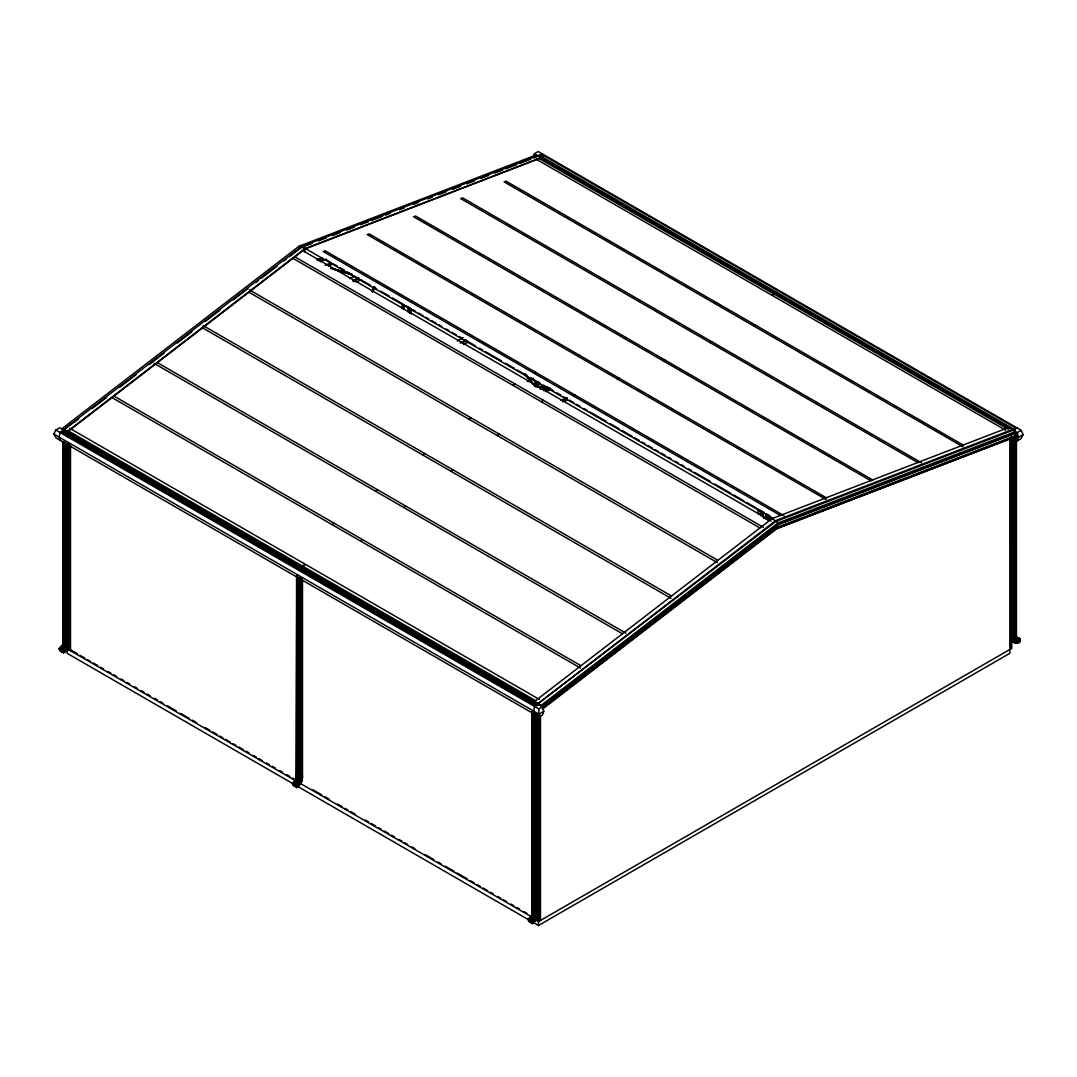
<?xml version="1.0" encoding="UTF-8"?>
<svg xmlns="http://www.w3.org/2000/svg" width="1077" height="1077" viewBox="0 0 1077 1077"><rect width="100%" height="100%" fill="white"/><g stroke="black" fill="none" stroke-linecap="round" stroke-linejoin="round"><path stroke-width="1.5" d="M302.045 777.607L302.112 780.744L302.489 775.602L299.446 776.894L296.202 775.023M538.15 913.929L538.11 915.154L538.15 911.654L535.107 912.959L531.876 911.088M1012.595 641.65L1010.899 640.371L1015.53 643.265L1017.294 643.09L1015.234 642.457L1014.197 639.536L1014.197 438.164L1016.459 436.858M68.147 444.397L68.147 644.1L67.272 644.719L67.272 443.347L66.895 645.352L62.883 643.413L62.897 642.592M63.718 643.898L63.637 441.987L63.731 643.534L64.418 643.817M62.897 441.678L64.028 442.216L64.041 644.504L60.393 649.135M64.108 644.127L64.028 442.216M64.122 442.391L64.526 643.992L66.06 645.675L66.895 645.352M65.28 644.8L65.212 442.903L64.418 442.445M67.366 644.558L68.995 644.881L68.807 646.052L68.349 642.686M67.757 444.626L67.541 645.608L67.73 644.894M67.757 646.16L68.834 643.817L68.834 444.114M68.834 643.817L67.878 646.833L68.443 642.848M69.009 645.217L68.74 642.915M300.968 577.824L300.227 578.255L300.227 779.627C300.093 781.31 295.569 778.927 296.202 777.298M296.875 787.57L299.406 785.443L296.875 787.57L293.644 785.698L292.513 783.854L295.556 780.798L296.848 777.042M297.037 778.227L296.942 576.693L296.942 778.065L297.642 779.829L300.133 780.502M300.214 780.044L297.804 779.048L297.723 577.137L297.037 576.855M298.141 779.667L297.723 778.509M298.598 779.506L298.517 577.595L297.723 577.137M298.127 778.738L298.827 780.515M300.577 578.053L300.55 779.91L300.671 776.53M302.045 579.574L302.152 778.509L301.991 780.004L300.47 780.408L301.062 579.318M302.449 779.102L301.466 778.792L301.237 780.206M300.941 779.735L301.762 778.738L301.856 578.874M301.856 778.577L301.183 781.539L296.673 786.614L297.117 787.462M534.165 915.41L534.098 916.339L531.876 913.35M532.105 923.366L534.784 920.875L532.55 923.622L529.305 921.75L528.026 919.583L531.001 916.689L532.603 912.933M532.603 711.56L531.876 711.991L531.876 913.808L532.684 914.656L531.796 915.181M533.075 914.885L532.927 915.665L533.007 712.974L531.876 712.436M533.398 713.203L535.902 714.307L535.902 915.679C535.834 919.085 533.075 916.096 533.398 914.575L533.007 712.974M533.6 915.988L533.882 713.607M535.875 916.11L534.569 915.262L534.569 713.889M537.127 715.155L537.127 914.858L536.131 916.473L536.346 713.943M536.211 915.962L537.813 914.575L537.813 714.872M537.181 916.796L537.517 714.926M537.369 916.056L537.517 914.629M536.44 919.166L537.813 914.575M1020.296 640.021C1020.552 642.875 1014.48 643.683 1017.321 640.559C1026.018 637.422 1010.603 639.805 1020.188 638.836M542.646 708.074L777.271 527.461L777.607 524.445L1013.336 433.708M542.296 709.258L776.921 528.645L1014.224 437.316L1015.382 433.466L778.092 524.795L540.802 707.468M1016.365 642.552L1017.321 640.559M64.835 644.961L62.816 643.804L62.897 441.22M63.57 652.864C69.601 649.175 60.877 655.045 59.504 649.821C57.795 647.573 64.405 647.479 63.61 643.75M64.405 644.194L62.91 647.304L61.201 646.51L62.089 645.311L66.114 647.627L66.828 645.796M64.795 644.423L63.301 647.533L63.853 646.846M65.576 644.881L65.01 646.994L61.806 650.01L59.841 648.879M65.616 645.419L65.212 442.903M68.686 645.298L67.03 646.227L67.339 645.069M68.389 645.298L68.699 643.75M297.642 779.829L296.027 778.9L296.848 575.67M296.565 778.752L296.552 575.724M296.862 778.846C295.771 776.005 297.508 782.387 300.025 780.96M297.36 779.209L297.333 576.922M298.491 779.344L297.44 782.171L293.644 785.698M298.881 779.573C299.164 784.244 293.186 784.244 292.513 783.854M301.035 779.6L299.931 781.969L301.991 780.004M535.808 916.554L532.24 914.817L532.213 711.789M528.026 919.583L531.526 917.335L532.59 914.508M528.659 920.795C530.221 919.718 535.094 916.231 532.603 914.117M535.686 917.012L533.317 915.894L533.492 713.378M534.179 713.661L534.488 916.567M532.657 923.231L535.983 919.906L535.054 919.071L537.773 915.302M538.11 914.763L537.49 917.658L536.898 916.258M60.433 440.547L59.168 437.141L60.07 432.442L78.634 418.94M534.906 714.468L533.64 711.076L534.542 706.377L775.736 521.497L1013.026 430.167L1016.93 427.865L1021.158 430.356L1023.15 434.596L1020.781 438.837L1017.253 440.87L1013.026 438.433L1016.567 436.4L1017.415 433.142L1016.567 436.306L1013.026 438.137M1015.907 642.363L1017.025 640.438M59.235 649.041L61.51 647.021L61.806 647.694M63.812 652.77L61.806 650.01M63.381 651.814L65.643 649.902M63.691 652.474C72.065 642.834 53.837 659.811 66.114 647.627M65.482 649.566L68.201 646.038M296.687 786.506L295.273 784.743M296.525 786.291L299.231 783.693M296.363 785.954L299.945 782.629M296.444 787.314L299.123 784.823L298.639 783.935M530.463 917.887C533.869 915.113 537.221 921.481 530.692 922.491M532.509 922.895L528.82 919.637M532.361 922.572L535.054 919.071M765.855 514.456L765.922 513.648L767.874 517.458M61.631 647.465L63.651 644.288M63.947 644.369L62.668 647.115M65.118 645.056L61.416 649.781L64.243 647.075M67.636 645.5L67.272 646.738M67.838 646.079L66.855 646.752L68.013 645.392M297.252 779.075L293.698 783.827M298.033 779.519L297.037 781.942L294.331 784.258M301.318 780.098L301.156 780.785M301.425 780.812L302.085 780.488C299.945 783.558 300.927 785.079 301.048 781.027M533.573 916.514C531.042 915.275 531.028 913.525 533.317 915.894M534.488 916.042L534.354 916.971M1015.503 642.054L1014.978 640.95L1016.217 639.294L1016.109 438.729M1015.705 640.182C1014.534 642.404 1017.94 642.915 1019.852 641.529M1012.73 641.65L1015.678 643.117L1019.704 642.04M533.613 156.125L534.34 153.796L538.244 151.534L1016.93 427.865M1015.382 433.466L1015.382 431.621L1013.026 429.252L775.736 520.581L538.446 703.241L538.446 704.17L542.66 706.606L543.75 711.372L542.66 714.872L539.133 716.919L56.219 438.097L53.85 434.071L55.842 430.046L59.747 427.798L63.974 430.235L63.974 429.319L301.264 246.646L538.554 155.317L542.094 157.35L305.006 249.056L67.716 431.715L67.716 437.424M1017.253 440.87L1018.344 437.37L1017.253 432.604L1013.026 430.167M1015.167 641.663L1014.978 640.95M66.357 647.183C61.47 644.423 61.86 643.79 66.559 646.725M62.035 645.931L63.004 643.898M63.705 646.24L64.337 645.136M64.095 646.456L64.728 645.352M62.816 643.804L65.024 645.46L64.485 646.685M65.024 645.46L64.876 646.914M67.353 647.21L66.478 650.118L68.484 646.079M65.791 650.225L67.716 648.556L68.336 645.527M296.727 779.775L296.027 778.9M296.337 779.546L296.31 778.604M297.548 779.708C297.01 785.214 289.942 777.957 299.864 781.417M301.25 780.004L300.227 782.791M300.779 783.114L301.789 780.785M531.998 915.612L532.617 914.669L532.28 915.733M532.819 915.544L529.211 919.866L531.486 917.846M533.99 916.217L530.382 920.539L532.671 918.519M537.463 916.837L536.09 916.904L535.336 918.533L536.696 919.314L534.38 921.36M535.821 917.51L536.736 915.087L536.629 713.889M535.484 920.579L536.817 916.837M537.302 916.298L536.588 918.304M1015.934 639.401L1014.696 640.64L1015.032 437.572L1014.978 639.738M62.614 645.608L63.341 643.306L63.341 441.933M67.016 649.148L66.074 648.314L66.922 646.712M67.743 646.321L66.114 649.35M68.013 646.442L67.622 647.546M299.662 781.875L295.892 779.29M296.162 779.936L296.444 778.079M296.552 780.165L296.821 779.183M298.181 780.569L297.44 782.171M298.585 780.798L295.111 784.702M301.52 781.565L300.241 781.404L299.029 783.491L299.81 784.527L296.996 787.166M300.927 782.252L301.331 781.148M535.525 917.483L531.553 915.356M533.452 916.406L529.992 920.31M534.246 916.864L530.786 920.768M537.194 917.631L536.238 917.496L535.296 919.287L535.619 918.694M1014.682 639.819L1016.109 638.432L1019.125 638.378M1015.423 638.715L1015.355 639.455L1015.423 439.012M1015.261 640.815L1015.072 639.536L1016.136 638.876M296.229 779.735C292.405 782.737 303.714 781.794 296.256 785.55M296.485 780.623L295.906 779.64M301.183 782.346L299.608 783.181M534.825 918.816L535.336 917.941M535.888 918.856L536.211 917.887M1011.693 437.06L1011.788 648.354L538.5 921.602C532.94 918.923 539.456 918.089 534.771 920.445M371.982 291.019L374.459 286.63M372.386 290.602L374.029 287.667M372.103 291.557L374.581 287.155M372.655 290.952L374.311 288.017M372.386 291.907L374.863 287.505M372.655 291.88L375.133 287.478M67.757 644.329L67.663 444.801M300.577 779.425L301.466 778.792M301.062 779.021L300.968 579.493M532.603 910.213L531.876 910.63M1014.642 639.173L1014.642 437.8M67.191 648.246L65.414 650.589M295.394 781.646L296.538 779.829L293.146 783.571M296.256 781.498L296.619 780.704M297.01 780.933L296.646 781.727M296.889 781.902L297.898 780.462M298.854 783.167L299.433 782.333M300.375 784.029L300.914 783.181M530.665 917.146L531.553 916.339M531.526 917.335L531.89 916.54M532.28 916.769L531.917 917.55M535.094 918.385C531.728 914.05 528.861 917.967 532.671 916.998M532.711 918.008L533.061 917.227M533.465 917.442L533.102 918.237M533.855 917.671L533.344 918.425L532.173 917.739M68.12 644.733L68.053 444.572M540.115 387.182L540.035 389.039M540.115 387.464L539.523 387.316M541.987 385.822L541.812 387.585C544.477 387.733 540.964 384.839 541.812 387.585M764.172 516.947C762.247 517.27 765.303 515.896 764.172 518.468M766.609 514.954C767.914 515.385 765.828 514.51 766.393 517.808L767.591 517.62L767.403 516.368L766.205 516.543L766.393 517.808M767.187 516.825C766.03 515.95 767.551 518.037 767.187 514.954M59.06 648.825L61.981 645.742L65.845 648.058M63.597 646.671L60.783 649.364M64.782 647.358L61.968 650.037M65.334 649.229L66.074 648.314M66.316 648.529L65.01 650.373M292.365 783.517L295.125 780.435M299.621 784.325L300.106 783.679M299.352 784.568L300.321 783.841L299.393 783.006M299.621 784.244L298.719 785.295L300.537 784.029M535.269 919.233L532.186 922.343M535.767 919.731L534.757 920.997M765.922 514.052L768.13 517.35L766.057 514.052M65.549 648.462L61.726 646.092L58.925 648.529M61.483 647.129L62.829 644.423M65.966 650.454L65.724 648.798M295.475 781.04L292.23 783.221M530.692 916.85L534.205 919.596M534.313 919.987L535.094 920.108M1018.021 640.627L1017.065 642.148L1015.342 640.559M1014.009 430.49L1016.149 428.269L541.677 154.334L533.869 158.036M1017.657 640.627L1016.876 642.659M59.612 648.677L61.699 646.388M59.787 650.441L62.062 648.421M61.026 649.552L63.462 647.573M62.412 650.293L65.212 647.614L66.141 644.921L65.603 443.132M61.322 651.504L63.597 649.498M63.839 649.687L61.564 651.706L64.001 649.714M62.345 652.164L64.62 650.145M63.206 651.585L65.509 649.458M63.126 652.608L65.805 650.118M298.531 783.531L296.377 782.037L294.102 784.056M293.092 785.133L295.381 783.114M296.915 784.191C290.763 788.943 300.106 782.844 299.446 779.627L299.446 578.255L298.517 577.595M294.869 786.412L297.144 784.393M527.905 919.287L530.423 917.16M528.578 919.435L530.853 917.416M528.982 919.664L531.096 917.617M532.038 918.102L529.601 920.081M530.153 920.35L532.267 918.291M529.749 922.006L533.209 918.775M529.911 922.047L532.186 920.027M532.577 920.256C526.424 925.008 535.767 918.896 535.107 915.679L535.107 714.307M530.53 922.464L532.805 920.445M532.038 922.006L534.327 919.879M532.55 923.622L534.825 921.616M536.198 154.967L298.908 246.296L61.618 428.969L63.974 430.235M91.962 408.681L106.623 397.4M119.964 387.128L135.958 374.823M149.286 364.551L163.96 353.269M177.288 342.998L191.948 331.716M205.276 321.458L219.95 310.163M233.278 299.904L247.939 288.609M255.936 282.457L258.601 280.41M261.267 278.351L277.274 266.032M283.938 260.903L286.603 258.857M289.269 256.797L301.264 247.562L301.264 246.646L304.804 248.693L305.006 251.91M63.974 429.319L67.501 431.352L304.804 248.693L542.094 157.35M332.12 524.661L334.058 523.166M375.563 491.233L377.488 489.739M422.696 454.952L424.621 453.457M469.033 419.263L470.972 417.782M513.029 385.404L514.968 383.91M360.405 540.991L362.343 539.496M403.835 507.563L405.773 506.069M450.967 471.268L452.905 469.787M497.318 435.593L499.257 434.112M541.314 401.734L543.239 400.24M534.704 705.61L534.704 701.329L772.196 518.535L778.092 522.951L1015.382 431.621M541.637 706.081L544.302 704.035M552.313 697.869L572.304 682.481M581.634 675.292L601.626 659.905M609.636 653.752L629.628 638.351M637.624 632.199L657.63 616.798M665.626 610.646L685.618 595.258M693.615 589.092L708.276 577.81M710.941 575.751L713.62 573.704M722.95 566.515L741.609 552.151M749.605 545.999L769.611 530.598M543.831 706.552L546.497 704.506M571.833 685.012L574.499 682.953M599.822 663.459L602.487 661.399M627.824 641.905L630.489 639.859M655.812 620.352L658.478 618.306M683.814 598.799L686.48 596.752M711.803 577.259L714.468 575.199M542.445 707.979L777.069 527.367L1014.561 436.131M543.791 707.441L569.168 687.947M571.779 685.901L597.156 666.394M599.781 664.347L625.158 644.854M627.783 642.794L653.147 623.3M655.772 621.241L686.48 597.641M689.105 595.581L714.468 576.087M717.094 574.041L742.47 554.547M745.096 552.488L770.459 532.994M773.098 530.948L775.79 528.888L1013.094 437.558L1013.094 436.656L1014.224 437.316M62.991 431.689L63.974 431.056L538.446 704.991L535.323 705.879L60.851 431.944L62.991 431.689L537.463 705.623M534.704 701.329L538.446 703.241M1009.284 427.327L1013.026 429.252M349.971 278.714L354.32 276.21M352.758 280.828L358.56 277.476M353.35 281.757L359.153 278.404M356.258 282.349L360.607 279.832M457.375 340.978L463.177 337.626M460.148 343.092L465.951 339.74M462.208 343.186L466.556 340.669M463.648 344.613L468.01 342.096M67.541 646.806L68.214 646.873M527.299 381.527L533.115 378.162M528.322 381.662L532.684 379.144M540.439 386.939L542.795 385.579M540.573 387.02L542.929 385.66M541.65 387.249L542.229 385.754M542.808 386.724L542.391 387.68M541.61 389.066L545.379 386.885L542.862 388.676M763.66 517.498L767.538 515.385L770.042 516.947L766.03 519.249M766.205 517.404L766.716 516.26M767.591 516.758L767.08 517.916M766.03 518.912L770.042 516.947M55.842 430.046L538.756 708.854L542.66 706.606M1017.253 432.604L1021.158 430.356M543.75 711.372L538.944 714.145L53.85 434.071M1018.344 437.37L1023.15 434.596M1016.459 635.511L1013.417 636.817L1011.007 635.43M1016.755 640.236C1014.494 640.438 1019.057 642.606 1019.973 640.721M536.575 917.523L537.652 916.056M532.684 922.1L538.5 925.466L1009.836 653.335L1009.822 437.733M1016.217 639.294L1017.105 640.761L1020.121 640.209M1016.701 643.104L1014.157 642.552L1011.088 639.455M304.387 246.364L312.195 243.362M318.442 240.952L326.237 237.95M332.483 235.553L340.292 232.538M346.538 230.141L354.346 227.139M360.593 224.73L368.388 221.727M371.511 220.529L382.443 216.315M385.566 215.117L390.251 213.313M399.621 209.705L404.306 207.901M413.662 204.307L418.347 202.503M427.717 198.895L432.402 197.091M438.649 194.681L446.457 191.679M452.69 189.283L460.498 186.281M466.745 183.871L474.553 180.869M480.8 178.459L488.608 175.457M494.841 173.06L502.649 170.058M505.773 168.847L516.704 164.646M519.828 163.448L530.759 159.234M317.19 259.719L321.888 257.901M317.19 259.907L321.888 258.09M318.671 260.755L323.504 259.019M320.286 261.684L326.546 259.086M325.066 265.292L331.339 262.882M328.122 265.548L332.82 263.744M328.122 265.736L332.82 263.932M533.761 373.059L535.686 372.319M577.743 356.137L579.682 355.383M624.095 338.299L626.033 337.545M671.227 320.152L673.165 319.411M714.657 303.431L716.595 302.691M541.623 389.107L546.322 387.303M541.583 389.362L547.776 386.98M543.481 390.453L549.674 388.07M543.602 390.534L549.795 388.137M545.554 391.382L550.253 389.564M545.5 391.624L551.707 389.241M560.713 400.375L566.96 397.978M560.834 400.456L567.081 398.046M573.031 395.744L574.97 395.003M617.027 378.808L618.965 378.067M663.365 360.97L665.303 360.23M710.51 342.836L712.436 342.082M753.94 326.116L755.866 325.375M562.732 401.546L567.417 399.742M562.773 401.761L567.471 399.957M766.514 519.316L771.226 517.323M767.995 520.178L1009.499 427.206M768.13 520.258L772.842 518.441M775.75 528.605L1011.478 437.868M1011.478 639.684L1015.665 642.781M1011.29 640.815L1011.209 640.128L1015.234 642.457M1015.665 638.298L1018.573 637.907M1020.431 639.576C1018.021 641.865 1013.632 637.382 1018.963 638.136M1019.354 638.365L1016.85 638.984M1017.832 640.182L1016.055 638.688L1019.744 638.594M1014.871 642.04L1014.144 642.242L1013.417 639.536L1012.878 437.733L1012.972 639.28L1014.238 640.263M1020.148 640.519L1017.078 641.057L1015.853 638.971M1020 641.03L1016.85 641.555L1015.557 639.738M1019.825 641.219L1017.065 641.838L1015.584 640.977M1015.759 642.646L1011.316 640.088L1015.907 642.888L1019.677 641.73M1019.569 642.484L1016.742 643.373L1012.286 641.394M1013.82 641.69L1014.574 641.529M66.626 647.264L67.878 647.654M535.606 918.021L536.844 918.412M1014.372 640.936L1012.663 640.371M532.186 913.633L531.217 916.864M1018.169 637.678L1016.405 637.247L1017.267 640.007M1016.405 638.742L1016.688 638.742M1017.469 639.199L1016.149 638.701L1018.155 640.182M1014.574 641.973L1012.488 640.761M1015.355 642.43L1013.565 641.744M1013.955 641.973L1013.282 641.219M1014.736 642.43L1011.02 640.075M1016.149 638.701L1017.24 639.213M1013.511 642.107L1013.188 641.529M1012.097 640.546L1013.511 641.502M1013.309 641.757L1014.184 641.744M1014.965 642.202L1014.534 642.686M1011.343 640.627L1012.905 641.757M68.753 433.6L70.49 433.6M1013.417 438.164L1014.197 438.164M66.141 443.549L66.922 443.549M299.446 578.255L300.227 578.255M1014.197 639.536L1012.474 638.89L1012.474 437.518M66.922 644.921L64.808 644.046M66.397 649.027L71.109 650.696M300.227 779.627L298.908 779.196M535.902 915.679L533.788 914.804M532.105 914.144L532.509 711.735M67.07 649.337L66.37 648.906M1011.007 438.447L1011.007 638.149L1013.013 640.075M542.808 387.437L541.65 386.549M767.591 517.62L766.205 516.543M62.91 647.304L65.226 648.839M1011.007 638.149L1011.451 639.159M1012.878 640.99L1012.474 638.89L1011.397 638.378L1011.397 437.006M1012.595 640.977L1012.851 640.33M1012.138 640.667L1012.878 641.502M66.72 646.254L65.414 645.688M533.344 918.425L534.529 919.219M68.268 644.544L68.551 444.168M331.056 267.998L352.098 274.366M330.908 268.119L352.139 274.514M330.814 268.321L352.058 274.702M334.072 269.438L351.762 274.81M531.58 915.706L532.455 916.002M777.271 527.461L776.921 528.645L775.79 527.999M298.908 246.296L301.264 247.562M539.375 155.29L1014.924 429.844M1009.647 427.959L539.537 156.555L542.458 153.93L543.36 157.592M534.34 153.796L538.554 156.232M540.089 157.242L1009.957 428.525M544.383 160.419L593.871 188.987M596.779 190.669L614.24 200.753M617.148 202.436L620.069 204.118M622.977 205.801L640.438 215.885M643.346 217.554L647.721 220.085M650.629 221.754L653.537 223.437M656.445 225.12L660.82 227.637M663.728 229.32L673.919 235.203M676.827 236.886L707.387 254.535M710.295 256.218L726.315 265.454M729.223 267.136L746.684 277.22M749.592 278.903L752.513 280.585M755.421 282.255L759.783 284.786M762.691 286.469L772.882 292.338M775.79 294.021L780.165 296.552M783.073 298.221L785.981 299.904M788.889 301.587L793.264 304.104M796.172 305.787L806.363 311.67M809.271 313.353L839.831 331.002M842.739 332.672L858.759 341.921M861.667 343.603L879.128 353.687M882.036 355.37L884.957 357.052M887.865 358.722L892.227 361.253M895.135 362.922L905.326 368.805M908.234 370.488L912.609 373.005M915.517 374.688L918.425 376.371M921.333 378.054L925.708 380.571M928.616 382.254L938.807 388.137M941.715 389.82L972.275 407.469M975.183 409.139L1008.664 428.471M538.702 158.198L773.973 294.021L771.455 294.99L536.184 159.167M1008.18 429.252L774.363 294.25L771.846 295.219L1005.662 430.221M963.498 445.232L506.069 181.151L504.13 181.892L963.013 446.82M921.522 462.787L462.639 197.858L460.7 198.612L918.129 462.706M872.935 480.1L415.507 216.006L413.568 216.746L870.997 480.84M826.584 497.937L369.155 233.844L367.217 234.584L826.099 499.513M1016.015 637.517L1017.025 639.832M1016.042 637.867L1016.661 639.321M784.043 515.708L325.16 250.779L323.235 251.52L780.65 515.614M327.031 260.203L331.393 262.721M334.301 264.404L337.209 266.073M340.103 267.756L344.465 270.273M347.373 271.942L350.281 273.625M354.629 276.143L357.537 277.812M360.445 279.495L370.609 285.365M373.517 287.034L376.411 288.717M380.773 291.234L389.484 296.256M392.391 297.939L402.556 303.808M405.464 305.478L409.825 307.995M412.72 309.678L415.628 311.347M418.536 313.03L422.898 315.548M425.792 317.217L428.7 318.9M431.608 320.583L435.97 323.087M438.864 324.769L441.772 326.452M446.134 328.956L449.028 330.639M451.936 332.322L456.298 334.826M459.206 336.509L462.1 338.191M465.008 339.861L475.172 345.73M479.534 348.248L482.442 349.931M485.35 351.6L501.317 360.822M505.678 363.339L514.389 368.374M517.297 370.044L527.461 375.913M530.369 377.596L534.717 380.114M536.117 380.908L540.533 383.466M543.373 385.108L547.789 387.653M550.63 389.295L553.605 391.018M556.446 392.647L560.861 395.205M563.702 396.848L566.677 398.557M569.518 400.2L573.933 402.758M576.774 404.387L579.682 406.069M584.044 408.587L586.938 410.256M589.846 411.939L605.826 421.161M610.188 423.678L618.898 428.713M621.806 430.383L631.97 436.252M634.878 437.935L639.226 440.453M642.134 442.122L645.042 443.805M647.937 445.474L652.299 447.992M655.206 449.674L658.114 451.344M661.009 453.027L665.371 455.544M668.278 457.213L671.186 458.896M675.535 461.414L678.443 463.083M681.351 464.766L684.245 466.435M688.607 468.953L691.515 470.636M694.423 472.305L710.389 481.54M714.751 484.044L730.731 493.279M733.625 494.949L743.803 500.818M746.698 502.501L756.875 508.371M759.77 510.04L764.131 512.558M767.039 514.241L769.934 515.91M304.414 247.952L772.842 518.387M302.704 250.618L771.132 521.053M294.896 256.851L763.324 527.299M292.957 258.345L759.931 527.945M249.447 289.888L717.874 560.323M248.962 292.217L717.39 562.652M203.109 325.564L671.523 595.998M202.611 327.893L671.038 598.327M157.417 362.68L625.845 633.128M154.038 363.339L622.452 633.774M113.987 396.107L580.961 665.721M112.048 397.601L580.476 668.05M69.884 428.377L305.154 564.213L302.637 566.152L67.366 430.315M539.375 699.431L305.545 564.429L303.027 566.367L535.404 700.535M68.228 432.631L535.202 702.231M65.589 431.19L536.911 703.308M69.184 640.438L68.349 639.967M62.897 640.33C65.226 643.723 70.167 639.28 69.184 643.615L69.184 443.912M536.992 917.2L537.046 918.358M532.24 914.817L531.85 914.171M70.086 649.579L77.356 653.779M80.263 655.462L84.625 657.98M87.533 659.663L90.441 661.332M93.349 663.015L97.724 665.532M100.632 667.215L103.54 668.898M107.902 671.415L110.81 673.098M113.718 674.767L116.626 676.45M121.001 678.968L123.909 680.651M126.817 682.333L129.725 684.016M134.087 686.534L136.994 688.216M141.356 690.734L144.264 692.417M147.186 694.086L150.093 695.769M154.455 698.286L157.363 699.969M160.271 701.652L163.179 703.335M167.541 705.852L176.278 710.887M180.64 713.405L189.364 718.453M192.271 720.123L196.647 722.654M205.37 727.689L209.732 730.206M212.64 731.889L217.002 734.406M219.91 736.089L222.831 737.758M225.739 739.441L230.101 741.959M233.009 743.642L235.917 745.324M238.825 747.007L243.187 749.525M246.108 751.207L249.016 752.877M253.378 755.408L256.286 757.077M259.194 758.76L262.101 760.443M266.463 762.96L269.371 764.643M272.293 766.326L275.2 767.995M279.562 770.526L282.47 772.196M286.832 774.713L289.74 776.396M292.648 778.079L295.556 779.761M313.017 789.831L321.74 794.88M324.662 796.549L329.024 799.08M337.747 804.115L342.109 806.633M345.017 808.315L347.938 809.998M350.846 811.668L355.208 814.199M365.386 820.068L368.294 821.751M371.202 823.434L375.577 825.951M378.485 827.634L381.393 829.317M384.301 830.986L388.662 833.504M391.57 835.187L394.478 836.869M398.853 839.387L401.761 841.07M404.669 842.752L407.577 844.435M411.939 846.953L414.847 848.622M425.038 854.505L433.762 859.54M438.124 862.071L441.031 863.741M445.393 866.271L454.131 871.306M457.038 872.989L467.216 878.859M470.124 880.542L474.486 883.059M477.407 884.742L480.315 886.425M483.223 888.108L487.585 890.625M490.493 892.308L493.401 893.977M497.762 896.495L500.684 898.178M503.592 899.86L506.5 901.543M510.861 904.061L513.769 905.744M516.677 907.413L519.585 909.096M523.947 911.613L526.868 913.296M66.357 647.775L67.716 648.556L68.511 646.9M299.675 782.467L301.022 783.248M66.774 648.583L299.164 782.764M299.527 782.952L531.392 916.756M294.102 784.366L67.164 653.335L67.164 649.256M298.477 786.883L529.776 920.418M538.446 704.17L540.802 705.623L778.092 522.951L777.607 524.445M1012.797 641.313L1013.699 642.202M525.011 373.8L535.794 386.71M524.849 373.921L534.434 385.539M524.768 374.123L533.317 384.597M298.1 779.129L298.221 577.541M297.804 779.048L296.929 778.442M1015.234 435.7L1016.459 436.4L1016.459 638.23M532.711 712.92L532.711 914.292M533.007 914.346L533.102 713.149M298.517 778.967L298.612 577.77M64.916 442.835L64.916 644.208M65.212 644.275L65.307 443.064M63.731 643.534L62.883 643.413M1012.528 639.657L1012.582 437.679M1012.515 641.3L1011.64 640.452M533.64 711.076L534.906 714.388M59.168 437.141L60.433 440.453M1014.79 640.411L1014.897 641.192M1013.053 640.586L1013.376 641.434M1011.882 639.913L1012.205 640.748M1011.815 640.519L1011.303 638.203M1011.424 640.29L1011.047 638.93M1017.375 639.401L1017.536 640.128M1015.463 639.253L1015.463 639.967M1013.161 640.788L1012.878 639.105M1012.138 639.428L1012.367 640.33M1011.734 639.199L1011.976 640.101M1016.823 639.603L1016.54 638.432M539.133 716.919L538.756 708.854M1015.746 639.159L1015.813 438.783M1012.232 639.617L1012.084 437.289M1011.693 638.432L1011.841 639.388M763.189 512.06L763.405 517.027M762.987 512.167L763.216 517.135M761.102 515.695L760.887 510.727L761.008 515.641M758.477 509.327L758.693 514.308M758.275 509.448L758.504 514.416M1010.845 437.195L1010.845 648.946M767.309 515.129L767.403 517.216M766.905 514.887L766.905 516.893M763.755 516.704L763.755 518.225M542.471 385.822L542.66 387.101M540.452 388.083L540.452 388.797M540.466 715.438L540.466 920.458M539.873 387.518L539.873 388.191M539.631 387.464L539.631 388.137M539.523 716.03L539.523 921.064M538.527 381.554L538.527 386.562M538.5 716.568L538.5 925.466M538.365 381.648L538.365 386.656M538.15 716.34L538.15 914.373M536.911 382.281L537.046 387.383M537.033 715.33L537.033 915.033M535.431 381.446L535.431 386.455M535.269 381.541L535.269 386.549M534.677 714.051L534.677 915.423M411.333 308.722L411.333 313.77M411.172 308.628L411.172 313.676M409.691 307.807L409.691 312.855M409.556 307.874L409.556 312.922M408.075 307.053L408.237 312.195M403.808 304.414L403.808 309.462M403.673 304.481L403.673 309.53M402.031 303.566L402.192 308.709M302.489 579.83L302.489 778.321M301.466 579.103L301.358 778.967M298.908 577.824L299.002 779.371M70.49 445.366L70.49 650.387M68.74 444.882L68.753 650.387M65.697 443.293L65.697 644.665M63.974 431.056L63.974 433.923M541.987 386.495L541.987 386.495"/></g></svg>
